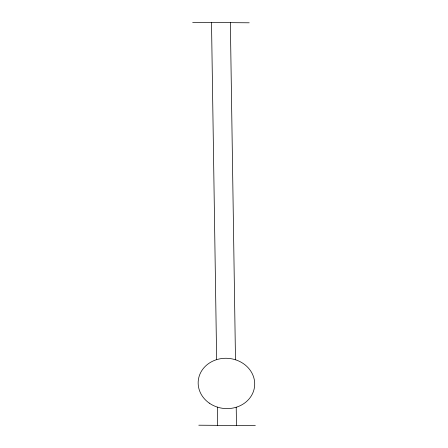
<?xml version="1.0" encoding="UTF-8"?>
<svg xmlns="http://www.w3.org/2000/svg" width="448" height="448" viewBox="0 0 448 448"><rect width="100%" height="100%" fill="white"/><g stroke="black" fill="none" stroke-linecap="round" stroke-linejoin="round"><path stroke-width="0.67" d="M192.662 22.4L249.206 22.792M198.794 425.208L255.338 425.6M230.362 22.663L235.491 359.772M236.214 407.243L236.488 425.471M211.512 22.529L216.642 359.643M217.364 407.114L217.638 425.337M209.25 403.11A28.302 25.15 5.2 0 0 254.47 387.223A28.302 25.15 5.2 0 0 215.561 360.002A28.302 25.15 5.2 0 0 209.25 403.11"/></g></svg>
